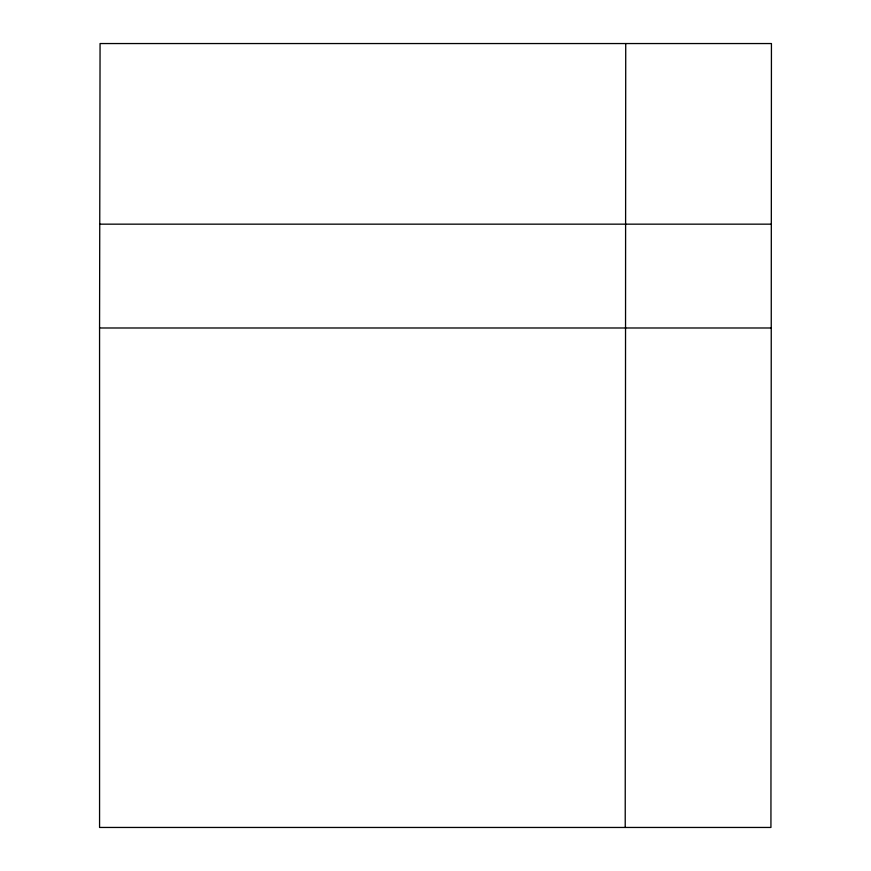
<?xml version="1.0" encoding="UTF-8"?>
<svg xmlns="http://www.w3.org/2000/svg" width="871" height="871" viewBox="0 0 871 871"><rect width="100%" height="100%" fill="white"/><g stroke="black" fill="none" stroke-linecap="round" stroke-linejoin="round"><path stroke-width="1.31" d="M99.566 327.986L100.067 43.55L771.434 43.55L770.933 827.45L99.566 827.45L99.566 327.986L770.933 327.986M100.067 224.163L771.434 224.163M625.726 43.55L625.215 827.45"/></g></svg>
